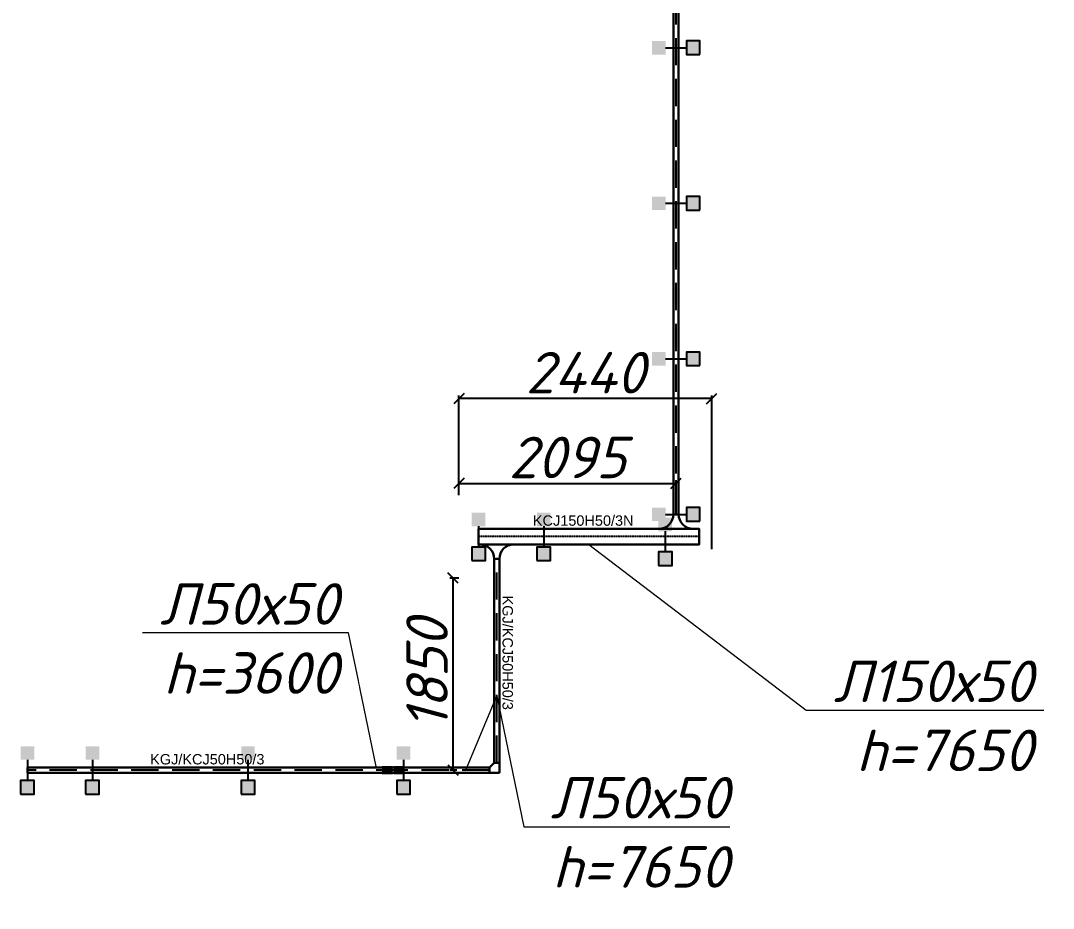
# Model space of a CAD drawing. Extents: x 221643 to 289394, y 86804 to 109436.
# Drawn here: x 247287 to 248283, y 101554 to 102411 of the extents above; entities that cross this region are included whole.
import ezdxf
from ezdxf import colors
from ezdxf.entities.mleader import LeaderData, LeaderLine
from ezdxf.math import Vec2, Vec3

# ---------------------------------------------------------------- set-up
doc = ezdxf.new("R2010")
doc.units = 0
doc.linetypes.add('DASHED2', pattern=[0.375, 0.25, -0.125])
doc.layers.get('Defpoints').update_dxf_attribs({"color": 140})
doc.layers.add('BAKS_opis', color=7, linetype='Continuous')
doc.layers.add("E_Прив'язки", color=24, linetype='Continuous')
doc.layers.add('E_Лотки', color=5, linetype='Continuous', lineweight=30)
doc.layers.add('E_Позначення', color=7, linetype='Continuous', lineweight=15)
doc.layers.add('E_Лотки_опори_опуски', color=2, linetype='Continuous', plot=False)
doc.styles.add('GOST 2.304', font='isocpeui.ttf')
doc.styles.add('ROMANS', font='ROMANS')
doc.styles.get("Standard").update_dxf_attribs({"font": 'arial.ttf'})
doc.styles.add('ГОСТ 2.304', font='isocpeui.ttf')
doc.dimstyles.new('1to10', dxfattribs={"dimtxt": 40, "dimasz": 10, "dimexe": 3, "dimexo": 0, "dimgap": 5, "dimtad": 1, "dimdec": 0, "dimlfac": 10, "dimrnd": 5, "dimtxsty": 'GOST 2.304', "dimblk": 'OBLIQUE', "dimcen": 2.5, "dimadec": 0, "dimazin": 0, "dimtfac": 1, "dimtdec": 0, "dimtmove": 0, "dimatfit": 3, "dimfxl": 1, "dimarcsym": 0})

# ---------------------------------------------------------------- blocks, each defined once
blk = doc.blocks.new('_None')
blk = doc.blocks.new('A$C3C5B6495')
at = {"linetype": 'Continuous'}
for p, q in [((0, 33), (0, 0)), ((14, 19), (14, 14))]:
    blk.add_line(p, q, dxfattribs=at)
for centre, start, end in [((14, 33), 180, 270), ((14, 0), 90, 180)]:
    blk.add_arc(centre, 14, start, end, dxfattribs=at)
blk = doc.blocks.new('TKD___50')
blk.add_blockref('A$C3C5B6495', (0, -16.5))
blk = doc.blocks.new('BAKS_1680')
at = {"layer": 'BAKS_opis', "color": 105, "linetype": 'DASHED2'}
blk.add_line((0, 0), (-212.8, 0), dxfattribs=at)
at = {"layer": 'E_Лотки'}
for points in [[(0, 7.5), (-212.8, 7.5), (-212.8, -7.5), (0, -7.5)], [(0, 7.5), (-212.8, 7.5), (-212.8, 7.5), (0, 7.5)], [(0, -7.5), (-212.8, -7.5), (-212.8, 7.5), (0, 7.5)], [(0, -7.5), (-212.8, -7.5), (-212.8, -7.5), (0, -7.5)]]:
    blk.add_3dface(points, dxfattribs=at)
at = {"flags": 1}
for tag, p in [('ATT_2', (-212.8, 0)), ('ATT_3', (-212.8, 0)), ('ATT_1', (-212.8, 0)), ('ATT_4', (-212.8, 0)), ('ATT_5', (-212.8, 0)), ('AN', (-212.8, 0)), ('TYP', (-212.8, 0)), ('P2X', (-212.8, 0)), ('P2Y', (-212.8, 0)), ('LUSTRO', (-212.8, 0)), ('NAME', (-212.8, 0)), ('P1X', (-212.8, 0)), ('P1Y', (-212.8, 0)), ('LENGTH', (0, 0)), ('ID', (0, -7.5))]:
    blk.add_attdef(tag, p, '', height=2.5, dxfattribs=at)
at = {"layer": 'BAKS_opis'}
blk.add_attdef('SYMBOL', (-160.4, 10.5), '', height=10, rotation=359.99999, dxfattribs=at)
blk = doc.blocks.new('BAKS_1683')
at = {"layer": 'BAKS_opis', "linetype": 'DASHED2', "ltscale": 105}
blk.add_line((0, 0), (0, 1128.22), dxfattribs=at)
at = {"layer": 'E_Лотки'}
for points in [[(2.5, 0), (2.5, 1128.22), (-2.5, 1128.22), (-2.5, 0)], [(-2.5, 0), (-2.5, 1128.22), (2.5, 1128.22), (2.5, 0)], [(-2.5, 0), (-2.5, 1128.22), (-2.5, 1128.22), (-2.5, 0)], [(2.5, 0), (2.5, 1128.22), (2.5, 1128.22), (2.5, 0)]]:
    blk.add_3dface(points, dxfattribs=at)
at = {"flags": 1}
for tag, p in [('ATT_2', (0, 1128.22)), ('ATT_3', (0, 1128.22)), ('ATT_1', (0, 1128.22)), ('ATT_4', (0, 1128.22)), ('ATT_5', (0, 1128.22)), ('AN', (0, 1128.22)), ('TYP', (0, 1128.22)), ('P2X', (0, 1128.22)), ('P2Y', (0, 1128.22)), ('LUSTRO', (0, 1128.22)), ('NAME', (0, 1128.22)), ('P1X', (0, 1128.22)), ('P1Y', (0, 1128.22)), ('ID', (-2.5, 0)), ('LENGTH', (0, 0))]:
    blk.add_attdef(tag, p, '', height=2.5, dxfattribs=at)
at = {"layer": 'BAKS_opis'}
blk.add_attdef('SYMBOL', (5.5, 627.11), '', height=10, rotation=270, dxfattribs=at)
blk = doc.blocks.new('A$C44C0357C')
at = {"linetype": 'Continuous'}
for p, q in [((0, 95), (50, 95)), ((0, 95), (0, 0)), ((95, 0), (0, 0)), ((50, 95), (95, 50)), ((95, 50), (95, 0))]:
    blk.add_line(p, q, dxfattribs=at)
blk = doc.blocks.new('KK___50')
at = {"xscale": 0.1, "yscale": 0.1, "zscale": 0.1, "rotation": 270}
blk.add_blockref('A$C44C0357C', (-2.5, 9.5), dxfattribs=at)
at = {"style": 'ROMANS', "flags": 9}
for tag, p in [('SYMBOL', (-1370.36, 2080.3)), ('NAME', (-1369.71, 2080.3)), ('LENGTH', (-1369.06, 2080.3)), ('ATT_1', (-1368.73, 2080.3)), ('ATT_2', (-1368.38, 2080.3)), ('ATT_3', (-1368.02, 2080.3)), ('ATT_4', (-1367.66, 2080.3)), ('ATT_5', (-1367.3, 2080.3)), ('LUSTRO', (-1366.93, 2080.3)), ('ID', (-1370.03, 2080.3)), ('TYP', (-1369.39, 2080.3)), ('P1', (-1366.58, 2080.3)), ('P2', (-1366.29, 2080.3)), ('AN', (-1365.99, 2080.3))]:
    blk.add_attdef(tag, p, '', height=0.3, rotation=90, dxfattribs=at)
blk = doc.blocks.new('BAKS_1690')
at = {"layer": 'BAKS_opis', "linetype": 'DASHED2', "ltscale": 105}
blk.add_line((0, 0), (0, 196.69), dxfattribs=at)
at = {"layer": 'E_Лотки'}
for points in [[(2.5, 0), (2.5, 196.69), (-2.5, 196.69), (-2.5, 0)], [(-2.5, 0), (-2.5, 196.69), (2.5, 196.69), (2.5, 0)], [(-2.5, 0), (-2.5, 196.69), (-2.5, 196.69), (-2.5, 0)], [(2.5, 0), (2.5, 196.69), (2.5, 196.69), (2.5, 0)]]:
    blk.add_3dface(points, dxfattribs=at)
at = {"flags": 1}
for tag, p in [('ATT_2', (0, 196.69)), ('ATT_3', (0, 196.69)), ('ATT_1', (0, 196.69)), ('ATT_4', (0, 196.69)), ('ATT_5', (0, 196.69)), ('AN', (0, 196.69)), ('TYP', (0, 196.69)), ('P2X', (0, 196.69)), ('P2Y', (0, 196.69)), ('LUSTRO', (0, 196.69)), ('NAME', (0, 196.69)), ('P1X', (0, 196.69)), ('P1Y', (0, 196.69)), ('ID', (-2.5, 0)), ('LENGTH', (0, 0))]:
    blk.add_attdef(tag, p, '', height=2.5, dxfattribs=at)
at = {"layer": 'BAKS_opis'}
blk.add_attdef('SYMBOL', (5.5, 161.35), '', height=10, rotation=270, dxfattribs=at)
blk = doc.blocks.new('A$C34620F73')
for p, q in [((0, 1), (10, 1)), ((0, 0), (0, 1)), ((10, 0), (0, 0)), ((10, 1), (10, 0))]:
    blk.add_line(p, q)
blk = doc.blocks.new('LG___H')
at = {"rotation": 270}
blk.add_blockref('A$C34620F73', (-0.5, 10), dxfattribs=at)
at = {"style": 'ROMANS', "flags": 9}
for tag, p in [('SYMBOL', (-0.74, 7.17)), ('TYP', (-0.74, 6.19)), ('ATT_1', (-0.74, 5.53)), ('ATT_2', (-0.74, 5.18)), ('ATT_3', (-0.74, 4.82)), ('ATT_4', (-0.74, 4.46)), ('ATT_5', (-0.74, 4.1)), ('AN', (-0.74, 2.79)), ('ID', (-0.74, 6.83)), ('NAME', (-0.74, 6.52)), ('LENGTH', (-0.74, 5.86)), ('LUSTRO', (-0.74, 3.73)), ('P1', (-0.74, 3.38)), ('P2', (-0.74, 3.1))]:
    blk.add_attdef(tag, p, '', height=0.3, dxfattribs=at)
blk = doc.blocks.new('BAKS_1722')
at = {"layer": 'BAKS_opis', "linetype": 'DASHED2', "ltscale": 105}
blk.add_line((0, 0), (-82.92, 0), dxfattribs=at)
at = {"layer": 'E_Лотки'}
for points in [[(0, 2.5), (-82.92, 2.5), (-82.92, -2.5), (0, -2.5)], [(0, 2.5), (-82.92, 2.5), (-82.92, 2.5), (0, 2.5)], [(0, -2.5), (-82.92, -2.5), (-82.92, 2.5), (0, 2.5)], [(0, -2.5), (-82.92, -2.5), (-82.92, -2.5), (0, -2.5)]]:
    blk.add_3dface(points, dxfattribs=at)
at = {"flags": 1}
for tag, p in [('ATT_2', (-82.92, 0)), ('ATT_3', (-82.92, 0)), ('ATT_1', (-82.92, 0)), ('ATT_4', (-82.92, 0)), ('ATT_5', (-82.92, 0)), ('AN', (-82.92, 0)), ('TYP', (-82.92, 0)), ('P2X', (-82.92, 0)), ('P2Y', (-82.92, 0)), ('LUSTRO', (-82.92, 0)), ('NAME', (-82.92, 0)), ('P1X', (-82.92, 0)), ('P1Y', (-82.92, 0)), ('LENGTH', (0, 0)), ('ID', (0, -2.5))]:
    blk.add_attdef(tag, p, '', height=2.5, dxfattribs=at)
at = {"layer": 'BAKS_opis', "flags": 1}
blk.add_attdef('SYMBOL', (-41.46, 5.5), '', height=10, rotation=0.00001, dxfattribs=at)
blk = doc.blocks.new('BAKS_1723')
at = {"layer": 'BAKS_opis', "linetype": 'DASHED2', "ltscale": 105}
blk.add_line((0, 0), (-362.69, 0), dxfattribs=at)
at = {"layer": 'E_Лотки'}
for points in [[(0, 2.5), (-362.69, 2.5), (-362.69, -2.5), (0, -2.5)], [(0, 2.5), (-362.69, 2.5), (-362.69, 2.5), (0, 2.5)], [(0, -2.5), (-362.69, -2.5), (-362.69, 2.5), (0, 2.5)], [(0, -2.5), (-362.69, -2.5), (-362.69, -2.5), (0, -2.5)]]:
    blk.add_3dface(points, dxfattribs=at)
at = {"flags": 1}
for tag, p in [('ATT_2', (-362.69, 0)), ('ATT_3', (-362.69, 0)), ('ATT_1', (-362.69, 0)), ('ATT_4', (-362.69, 0)), ('ATT_5', (-362.69, 0)), ('AN', (-362.69, 0)), ('TYP', (-362.69, 0)), ('P2X', (-362.69, 0)), ('P2Y', (-362.69, 0)), ('LUSTRO', (-362.69, 0)), ('NAME', (-362.69, 0)), ('P1X', (-362.69, 0)), ('P1Y', (-362.69, 0)), ('LENGTH', (0, 0)), ('ID', (0, -2.5))]:
    blk.add_attdef(tag, p, '', height=2.5, dxfattribs=at)
at = {"layer": 'BAKS_opis'}
blk.add_attdef('SYMBOL', (-244.34, 5.5), '', height=10, rotation=359.99999, dxfattribs=at)
blk = doc.blocks.new('podpora_200')
for points in [[(-6.53, 10), (0, 10), (6.53, 10), (6.53, 23.06), (-6.53, 23.06)], [(-6.53, -23.06), (6.53, -23.06), (6.53, -10), (-6.53, -10)]]:
    blk.add_hatch(color=256).paths.add_polyline_path(points)
blk.add_line((0, 10), (0, -10))
blk.add_lwpolyline([(-6.53, -23.06), (6.53, -23.06), (6.53, -10), (-6.53, -10)], close=True)
at = {"style": 'ROMANS', "flags": 9}
for tag, p in [('ELEM', (3.29, 10.49)), ('SYMBOL', (3.32, 14.86)), ('TYP', (3.32, 13.88)), ('ATT_1', (3.32, 13.22)), ('ATT_2', (3.32, 12.87)), ('ATT_3', (3.32, 12.52)), ('ATT_4', (3.32, 12.16)), ('ATT_5', (3.32, 11.79)), ('AN', (3.32, 10.83)), ('ID', (3.32, 14.52)), ('NAME', (3.32, 14.21)), ('LENGTH', (3.32, 13.56)), ('P1', (3.32, 11.42)), ('P2', (3.32, 11.14))]:
    blk.add_attdef(tag, p, '', height=0.3, dxfattribs=at)
blk = doc.blocks.new('_Oblique')
at = {"color": 0, "linetype": 'ByBlock', "lineweight": -2}
blk.add_line((-0.5, -0.5), (0.5, 0.5), dxfattribs=at)
blk = doc.blocks.new('*D1723')
at = {"layer": 'Defpoints', "color": 0, "transparency": 16777216}
for p in [(247709.66, 101872.91), (247704, 101687.72), (247707.83, 101687.72)]:
    blk.add_point(p, dxfattribs=at)
at = {"layer": "E_Прив'язки", "color": 0, "lineweight": -2, "transparency": 16777216}
for p, q in [((247709.66, 101872.91), (247701, 101872.91)), ((247704, 101872.91), (247704, 101687.72)), ((247707.83, 101687.72), (247701, 101687.72))]:
    blk.add_line(p, q, dxfattribs=at)
at = {"layer": "E_Прив'язки", "color": 0, "lineweight": -2, "transparency": 16777216, "xscale": 10, "yscale": 10, "zscale": 10}
for p, rotation in [((247704, 101872.91), 90), ((247704, 101687.72), 270)]:
    blk.add_blockref('_Oblique', p, dxfattribs=dict(at, rotation=rotation))
at = {"layer": "E_Прив'язки", "color": 0, "transparency": 16777216, "insert": (247679, 101780.31), "char_height": 40, "attachment_point": 5, "rotation": 90, "style": 'GOST 2.304'}
blk.add_mtext('1850', dxfattribs=at)
blk = doc.blocks.new('*D1724')
at = {"layer": 'Defpoints', "color": 0, "transparency": 16777216}
for p in [(247919.08, 101964.29), (247709.66, 101952.91), (247919.08, 101952.91)]:
    blk.add_point(p, dxfattribs=at)
at = {"layer": "E_Прив'язки", "color": 0, "lineweight": -2, "transparency": 16777216}
for p, q in [((247709.66, 101952.91), (247709.66, 101967.29)), ((247709.66, 101964.29), (247919.08, 101964.29)), ((247919.08, 101952.91), (247919.08, 101967.29))]:
    blk.add_line(p, q, dxfattribs=at)
at = {"layer": "E_Прив'язки", "color": 0, "lineweight": -2, "transparency": 16777216, "xscale": 10, "yscale": 10, "zscale": 10, "rotation": 180}
blk.add_blockref('_Oblique', (247709.66, 101964.29), dxfattribs=at)
at = {"layer": "E_Прив'язки", "color": 0, "lineweight": -2, "transparency": 16777216, "xscale": 10, "yscale": 10, "zscale": 10}
blk.add_blockref('_Oblique', (247919.08, 101964.29), dxfattribs=at)
at = {"layer": "E_Прив'язки", "color": 0, "transparency": 16777216, "insert": (247814.37, 101989.29), "char_height": 40, "attachment_point": 5, "style": 'GOST 2.304'}
blk.add_mtext('2095', dxfattribs=at)
blk = doc.blocks.new('*D1725')
at = {"layer": 'Defpoints', "color": 0, "transparency": 16777216}
for p in [(247709.66, 102046.04), (247709.66, 101952.91), (247953.45, 101900.91)]:
    blk.add_point(p, dxfattribs=at)
at = {"layer": "E_Прив'язки", "color": 0, "lineweight": -2, "transparency": 16777216}
for p, q in [((247709.66, 101952.91), (247709.66, 102049.04)), ((247953.45, 102046.04), (247709.66, 102046.04)), ((247953.45, 101900.91), (247953.45, 102049.04))]:
    blk.add_line(p, q, dxfattribs=at)
at = {"layer": "E_Прив'язки", "color": 0, "lineweight": -2, "transparency": 16777216, "xscale": 10, "yscale": 10, "zscale": 10, "rotation": 180}
blk.add_blockref('_Oblique', (247709.66, 102046.04), dxfattribs=at)
at = {"layer": "E_Прив'язки", "color": 0, "lineweight": -2, "transparency": 16777216, "xscale": 10, "yscale": 10, "zscale": 10}
blk.add_blockref('_Oblique', (247953.45, 102046.04), dxfattribs=at)
at = {"layer": "E_Прив'язки", "color": 0, "transparency": 16777216, "insert": (247831.56, 102071.04), "char_height": 40, "attachment_point": 5, "style": 'GOST 2.304'}
blk.add_mtext('2440', dxfattribs=at)

msp = doc.modelspace()

# ---------------------------------------------------------------- block references
at = {"layer": 'E_Лотки'}
for name, p, values in [('BAKS_1683', (247919.0791, 101934.409), {'SYMBOL': 'KGJ/KCJ50H50/3'}), ('BAKS_1680', (247941.4544, 101912.909), {'SYMBOL': 'KCJ150H50/3N'}), ('BAKS_1690', (247746.2422, 101694.7169), {'SYMBOL': 'KGJ/KCJ50H50/3'}), ('BAKS_1723', (247656.3243, 101687.7169), {'SYMBOL': 'KGJ/KCJ50H50/3'})]:
    msp.add_blockref(name, p, dxfattribs=at).add_auto_attribs(values)
for name, p, rotation in [('TKD___50', (247919.0791, 101920.409), 89.99999999999999), ('KK___50', (247746.2422, 101694.7169), 180), ('LG___H', (247645.7865, 101690.2169), 90), ('LG___H', (247645.7865, 101685.2169), 90), ('LG___H', (247657.0524, 101690.2169), 90), ('LG___H', (247657.0524, 101685.2169), 90)]:
    msp.add_blockref(name, p, dxfattribs=dict(at, rotation=rotation))
at = {"layer": 'E_Лотки', "xscale": -1, "rotation": 90.0000000021932}
msp.add_blockref('TKD___50', (247746.2422, 101905.409), dxfattribs=at)
at = {"layer": 'E_Лотки'}
msp.add_blockref('BAKS_1722', (247739.2422, 101687.7169), dxfattribs=at)
at = {"layer": 'E_Лотки_опори_опуски', "rotation": 90}
for p in [(247919.0791, 102384.409), (247919.0791, 102234.409), (247919.0791, 102084.409), (247919.0791, 101934.409)]:
    msp.add_blockref('podpora_200', p, dxfattribs=at)
at = {"layer": 'E_Лотки_опори_опуски'}
for p in [(247728.6584, 101912.909), (247791.4544, 101912.909), (247293.6357, 101687.7169), (247356.3243, 101687.7169), (247506.3243, 101687.7169), (247656.3243, 101687.7169)]:
    msp.add_blockref('podpora_200', p, dxfattribs=at)

# ---------------------------------------------------------------- dimensions: what is measured, and where the dimension line sits
at = {"layer": "E_Прив'язки"}
dim = msp.add_linear_dim(base=(247919.0791, 101964.2897), p1=(247709.6584, 101952.909), p2=(247919.0791, 101952.909), dimstyle='1to10', dxfattribs=at)
dim.commit()
dim.dimension.update_dxf_attribs({"geometry": '*D1724', "text_midpoint": (247814.3688, 101989.2897)})
dim = msp.add_linear_dim(base=(247703.997, 101687.7169), p1=(247709.6584, 101872.909), p2=(247707.831, 101687.7169), angle=90, dimstyle='1to10', dxfattribs=at)
dim.commit()
dim.dimension.update_dxf_attribs({"geometry": '*D1723', "text_midpoint": (247678.997, 101780.313)})

# ---------------------------------------------------------------- next in the draw order: leaders
at = {"layer": 'E_Позначення'}
ml = msp.add_multileader_mtext('Standard', dxfattribs=at)
ml.set_content('Л150х50\\Ph=7650', color=256, style='ГОСТ 2.304')
ml.set_leader_properties(color=256, linetype='ByLayer', lineweight=-1)
ml.set_arrow_properties(name='NONE')
ml.build(insert=Vec2(0, 0))
ml.multileader.update_dxf_attribs({"has_dogleg": 0, "text_left_attachment_type": 6, "text_right_attachment_type": 6, "dogleg_length": 0, "arrow_head_size": 0.1})
ctx = ml.context
ctx.base_point, ctx.char_height, ctx.arrow_head_size, ctx.landing_gap_size, ctx.plane_origin = Vec3(248044.6699, 101745.4508), 40, 0.1, 10, Vec3(250433.0777, 101378.0004)
ctx.left_attachment, ctx.right_attachment, ctx.text_align_type = 6, 6, 2
notes = []
notes.append((ctx, [(0, (1, 1, 0), (248044.6699, 101745.4508), (1, 0), 0, [(2, [(247835.0564, 101905.409)], 0, [])])]))
ctx.mtext.insert, ctx.mtext.alignment, ctx.mtext.flow_direction = Vec3(248262.9123, 101793.4508), 3, 5
ctx.mtext.has_bg_fill, ctx.mtext.bg_color, ctx.mtext.bg_scale_factor, ctx.mtext.bg_transparency, ctx.mtext.use_window_bg_color = 1, -1027028792, 1.5, 0, 1
ml = msp.add_multileader_mtext('Standard', dxfattribs=at)
ml.set_content('Л50х50\\Ph=3600', color=256, style='ГОСТ 2.304')
ml.set_leader_properties(color=256, linetype='ByLayer', lineweight=-1)
ml.set_arrow_properties(name='NONE')
ml.build(insert=Vec2(0, 0))
ml.multileader.update_dxf_attribs({"has_dogleg": 0, "text_left_attachment_type": 6, "text_right_attachment_type": 6, "dogleg_length": 0, "arrow_head_size": 0.1})
ctx = ml.context
ctx.base_point, ctx.char_height, ctx.arrow_head_size, ctx.landing_gap_size, ctx.plane_origin = Vec3(247395.7425, 101820.0403), 40, 0.1, 10, Vec3(249332.2502, 101246.2031)
ctx.left_attachment, ctx.right_attachment, ctx.text_align_type = 6, 6, 2
notes.append((ctx, [(1, (1, 1, 0), (247603.288, 101820.0403), (-1, 0), 0, [(0, [(247629.8806, 101691.1229)], 0, [])])]))
ctx.mtext.insert, ctx.mtext.alignment, ctx.mtext.flow_direction = Vec3(247593.288, 101868.0403), 3, 5
ctx.mtext.has_bg_fill, ctx.mtext.bg_color, ctx.mtext.bg_scale_factor, ctx.mtext.bg_transparency, ctx.mtext.use_window_bg_color = 1, -1027028792, 1.5, 0, 1
for ctx, leaders in notes:
    for number, flags, end, landing, length, lines in leaders:
        leader = LeaderData()
        leader.index, (leader.has_last_leader_line, leader.has_dogleg_vector, leader.attachment_direction) = number, flags
        leader.last_leader_point, leader.dogleg_vector, leader.dogleg_length = Vec3(end), Vec3(landing), length
        for number, points, colour, breaks in lines:
            line = LeaderLine()
            line.index, line.vertices, line.color, line.breaks = number, Vec3.list(points), colors.encode_raw_color(colour), breaks
            leader.lines.append(line)
        ctx.leaders.append(leader)

# ---------------------------------------------------------------- next in the draw order: block references
at = {"layer": 'E_Лотки_опори_опуски'}
msp.add_blockref('podpora_200', (247908.6597, 101908.1038), dxfattribs=at)

# ---------------------------------------------------------------- next in the draw order: dimensions: what is measured, and where the dimension line sits
at = {"layer": "E_Прив'язки"}
dim = msp.add_linear_dim(base=(247709.6584, 102046.0356), p1=(247953.4544, 101900.909), p2=(247709.6584, 101952.909), dimstyle='1to10', dxfattribs=at)
dim.commit()
dim.dimension.update_dxf_attribs({"geometry": '*D1725', "text_midpoint": (247831.5564, 102071.0356)})

# ---------------------------------------------------------------- next in the draw order: leaders
at = {"layer": 'E_Позначення'}
ml = msp.add_multileader_mtext('Standard', dxfattribs=at)
ml.set_content('Л50х50\\Ph=7650', color=256, style='ГОСТ 2.304')
ml.set_leader_properties(color=256, linetype='ByLayer', lineweight=-1)
ml.set_arrow_properties(name='NONE')
ml.build(insert=Vec2(0, 0))
ml.multileader.update_dxf_attribs({"has_dogleg": 0, "text_left_attachment_type": 6, "text_right_attachment_type": 6, "dogleg_length": 0, "arrow_head_size": 0.1})
ctx = ml.context
ctx.base_point, ctx.char_height, ctx.arrow_head_size, ctx.landing_gap_size, ctx.plane_origin = Vec3(247772.3354, 101633.1037), 40, 0.1, 10, Vec3(249729.54, 101059.2666)
ctx.left_attachment, ctx.right_attachment, ctx.text_align_type = 6, 6, 2
notes = []
notes.append((ctx, [(0, (1, 1, 0), (247772.3354, 101633.1037), (1, 0), 0, [(0, [(247716.143, 101686.9225), (247746.2422, 101759.3456)], 0, [])])]))
ctx.mtext.insert, ctx.mtext.alignment, ctx.mtext.flow_direction = Vec3(247969.8809, 101681.1037), 3, 5
ctx.mtext.has_bg_fill, ctx.mtext.bg_color, ctx.mtext.bg_scale_factor, ctx.mtext.bg_transparency, ctx.mtext.use_window_bg_color = 1, -1027028792, 1.5, 0, 1
for ctx, leaders in notes:
    for number, flags, end, landing, length, lines in leaders:
        leader = LeaderData()
        leader.index, (leader.has_last_leader_line, leader.has_dogleg_vector, leader.attachment_direction) = number, flags
        leader.last_leader_point, leader.dogleg_vector, leader.dogleg_length = Vec3(end), Vec3(landing), length
        for number, points, colour, breaks in lines:
            line = LeaderLine()
            line.index, line.vertices, line.color, line.breaks = number, Vec3.list(points), colors.encode_raw_color(colour), breaks
            leader.lines.append(line)
        ctx.leaders.append(leader)

doc.saveas('drawing.dxf')
